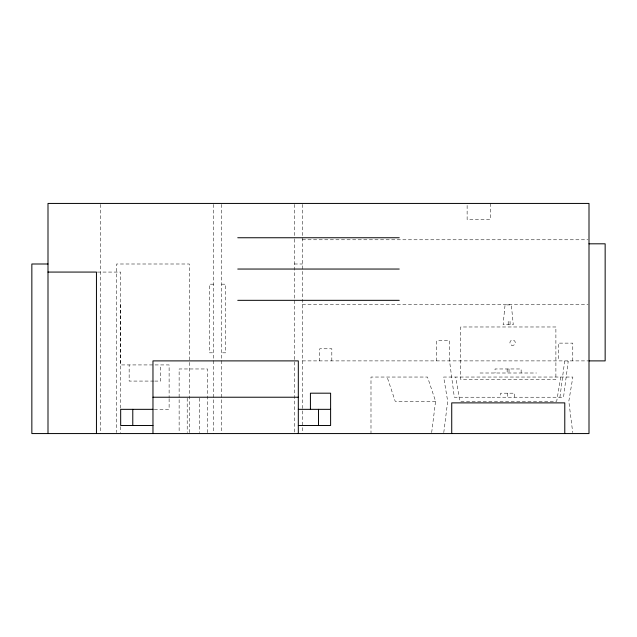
<?xml version="1.0" encoding="UTF-8"?>
<svg xmlns="http://www.w3.org/2000/svg" width="637" height="637" viewBox="0 0 637 637"><rect width="100%" height="100%" fill="white"/><g stroke="black" fill="none" stroke-linecap="round" stroke-linejoin="round"><path stroke-width="0.48" stroke-dasharray="3.19 2.39" d="M120.672 304.47L120.672 364.929L169.116 364.929L169.116 397.496M431.671 432.587L435.581 401.262L427.507 377.04L370.989 377.04L370.989 433.566M443.782 432.587L447.692 401.262L443.655 377.04L572.854 377.04L568.817 401.262L572.727 432.587M559.923 397.225L564.645 361.203L568.244 361.203L563.522 397.225L492.106 397.225M560.743 377.04L556.706 401.262L459.803 401.262L455.766 377.04M302.352 239.775L588.007 239.775M294.278 263.997L302.352 263.997M97.365 272.071L120.672 272.071L120.672 409.336M213.53 284.182L209.493 284.182L209.493 352.818L213.53 352.818M221.604 284.182L225.641 284.182L225.641 352.818L221.604 352.818M302.352 304.367L588.055 304.367M302.352 360.892L588.007 360.892M479.995 373.003L536.513 373.003M153.756 381.077L129.152 381.077L129.152 364.929M154.735 381.077L160.643 381.077L160.643 364.929M490.657 397.225L454.316 397.225L449.579 361.203M435.581 401.262L395.211 401.262L387.137 377.04M154.289 409.336L169.116 409.336L169.116 398.483M510.022 321.374L510.141 324.671M572.774 360.892L572.774 343.128L558.235 343.128L558.235 360.892M521.138 373.003L521.138 368.966L495.045 368.966L495.045 373.003M514.585 397.225L514.585 393.188L500.602 393.188L500.602 397.225M509.027 368.966L509.027 373.003M508.199 321.374L508.199 324.671M507.593 393.188L507.593 397.225M507.156 368.966L507.156 373.003M490.267 203.434L490.267 219.582L467.128 219.582L467.128 203.434M449.674 360.892L449.674 340.707L436.751 340.707L436.751 360.892M331.821 360.892L331.821 348.781L319.71 348.781L319.71 360.892M302.352 204.421L302.352 433.566M294.278 204.429L294.278 238.15M294.278 239.146L294.278 433.566M221.604 204.429L221.604 433.566M213.53 204.429L213.53 433.566M207.551 432.642L207.551 368.966L179.132 368.966L179.132 432.682M199.477 398.213L199.477 432.579M189.308 432.571L189.308 263.997L116.635 263.997L116.635 432.571M187.206 398.213L187.206 432.579M120.672 426.631L120.672 432.595M100.487 204.429L100.487 433.566M504.393 311.493L503.119 324.671L513.279 324.671L511.336 304.9L505.061 304.9L504.393 311.493M555.894 326.98L460.615 326.98L460.615 379.461L555.894 379.461L555.894 326.98M511.248 345.047A2.691 2.691 0 0 0 515.285 342.722A2.691 2.691 0 0 0 511.248 340.389A2.691 2.691 0 0 0 511.248 345.047"/><path stroke-width="0.96" d="M237.752 237.752L399.248 237.752M589.002 243.812L605.15 243.812L605.15 360.892L589.002 360.892M47.998 263.997L31.85 263.997L31.85 433.566L589.002 433.566L589.002 203.434L47.998 203.434L47.998 433.566M237.752 269.045L399.248 269.045M47.998 272.071L96.45 272.071L96.45 433.566M237.752 300.33L399.248 300.33M152.968 397.225L298.315 397.225M152.968 409.336L120.672 409.336L120.672 425.492L152.968 425.492M298.315 409.336L330.611 409.336M298.315 425.492L330.611 425.492L330.611 393.188L310.426 393.188L310.426 409.336M564.78 433.566L564.78 402.879L451.729 402.879L451.729 433.566M318.5 409.336L318.5 425.492M298.315 433.566L298.315 360.892L152.968 360.892L152.968 433.566M132.783 409.336L132.783 425.492"/></g></svg>
